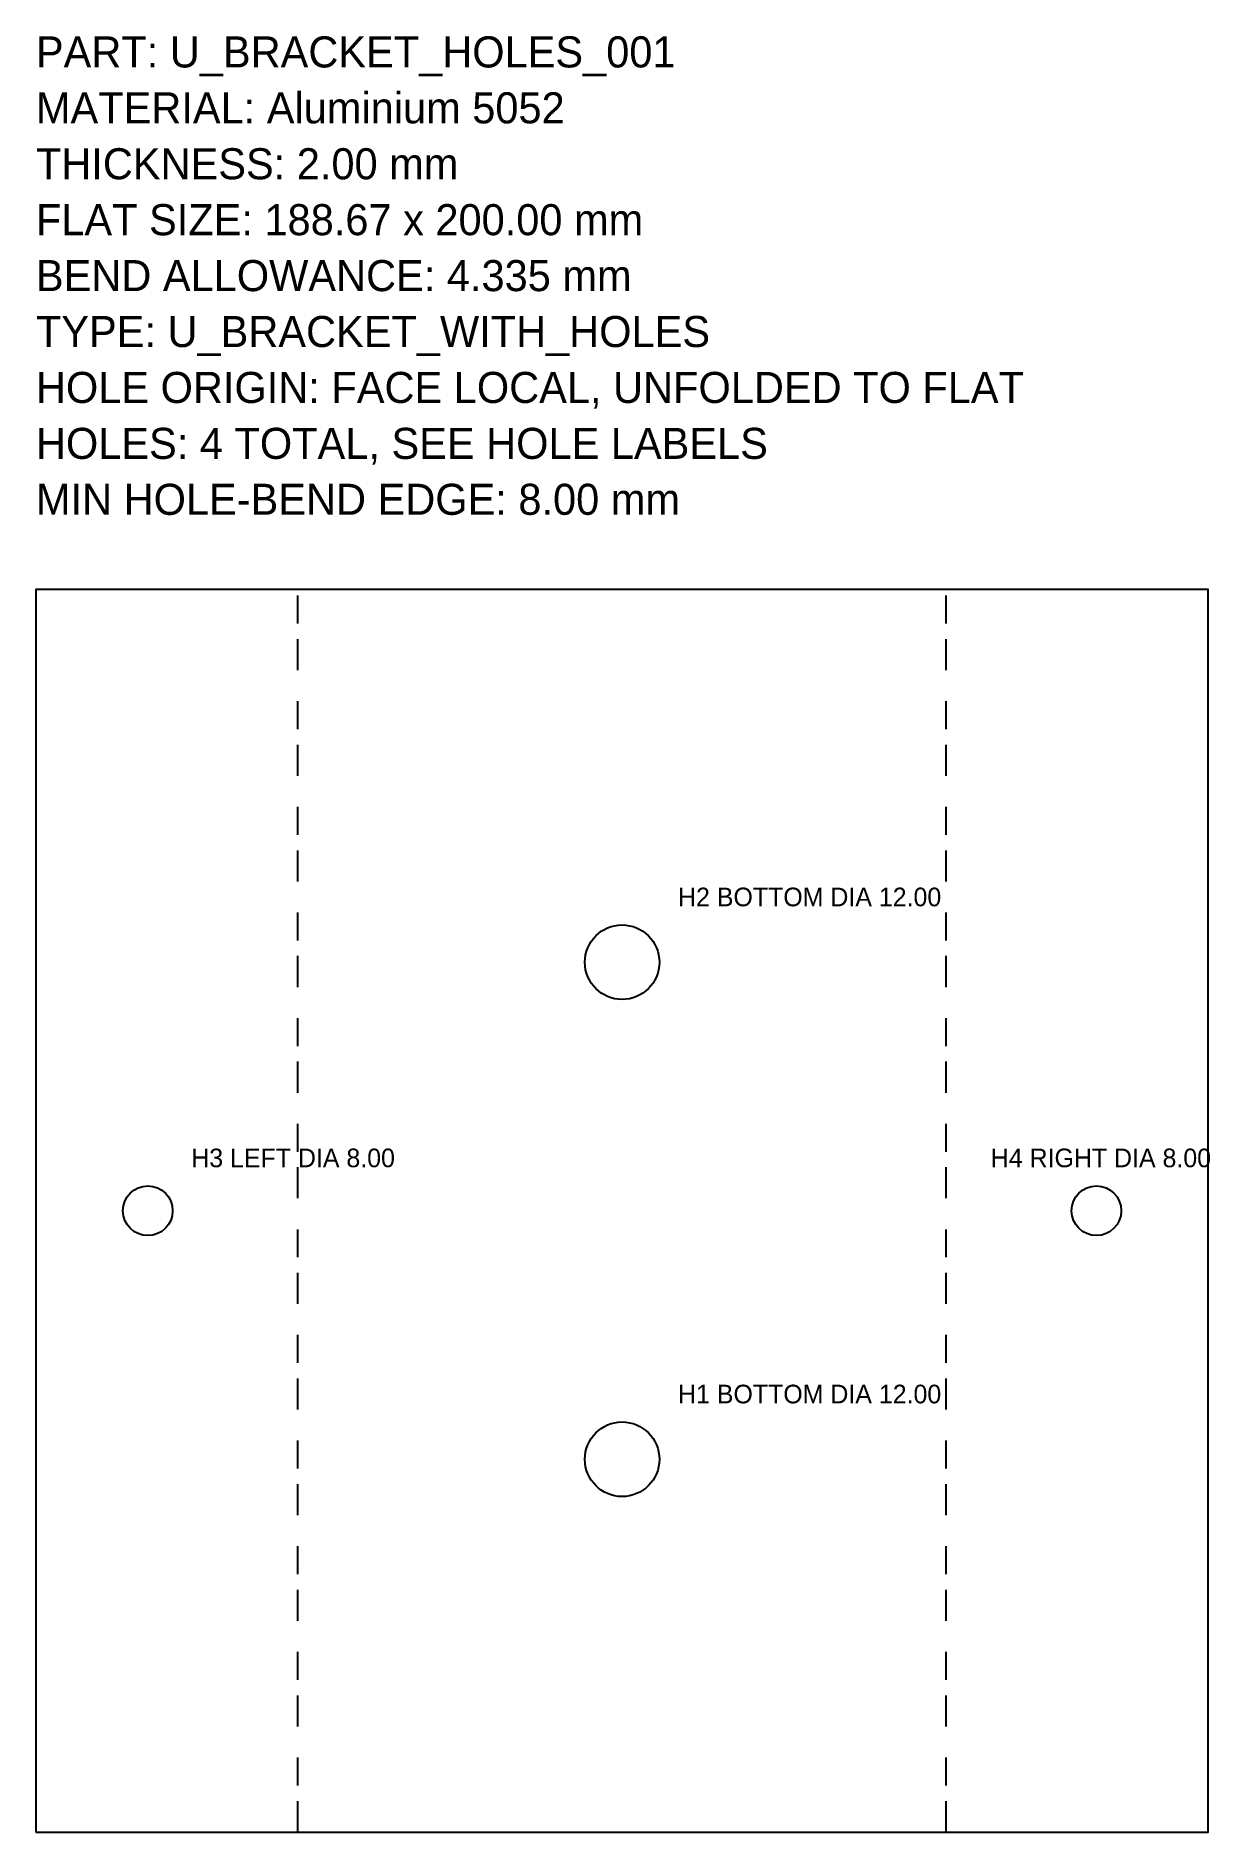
# Model space of a CAD drawing. Header units: millimetres. Extents: x 0 to 189, y 0 to 289.
import ezdxf

# ---------------------------------------------------------------- set-up
doc = ezdxf.new("R2010")
doc.units = ezdxf.units.MM
doc.linetypes.add('DASHED', pattern=[7.5, 5, -2.5])
for name, color, linetype in [('BEND', 5, 'DASHED'), ('CUT', 1, 'CONTINUOUS'), ('HOLE', 3, 'CONTINUOUS'), ('TEXT', 7, 'CONTINUOUS')]:
    doc.layers.add(name, color=color, linetype=linetype)

msp = doc.modelspace()

# ---------------------------------------------------------------- linework, layer by layer
at = {"layer": 'BEND'}
for p, q in [((42.17, 187), (42.17, 199)), ((146.5, 187), (146.5, 199)), ((42.17, 170), (42.17, 182)), ((146.5, 170), (146.5, 182)), ((42.17, 153), (42.17, 165)), ((146.5, 153), (146.5, 165)), ((42.17, 136), (42.17, 148)), ((146.5, 136), (146.5, 148)), ((42.17, 119), (42.17, 131)), ((146.5, 119), (146.5, 131)), ((42.17, 102), (42.17, 114)), ((146.5, 102), (146.5, 114)), ((42.17, 85), (42.17, 97)), ((146.5, 85), (146.5, 97)), ((42.17, 68), (42.17, 80)), ((146.5, 68), (146.5, 80)), ((42.17, 51), (42.17, 63)), ((146.5, 51), (146.5, 63)), ((42.17, 34), (42.17, 46)), ((146.5, 34), (146.5, 46)), ((42.17, 17), (42.17, 29)), ((146.5, 17), (146.5, 29)), ((42.17, 0), (42.17, 12)), ((146.5, 0), (146.5, 12))]:
    msp.add_line(p, q, dxfattribs=at)
at = {"layer": 'CUT'}
msp.add_lwpolyline([(0, 0), (188.67, 0), (188.67, 200), (0, 200), (0, 0)], close=True, dxfattribs=at)
at = {"layer": 'HOLE'}
for centre, radius in [((94.34, 140), 6), ((18, 100), 4), ((170.67, 100), 4), ((94.34, 60), 6)]:
    msp.add_circle(centre, radius, dxfattribs=at)

# ---------------------------------------------------------------- texts
at = {"layer": 'TEXT'}
for s, height, p in [('PART: U_BRACKET_HOLES_001', 5, (0, 284)), ('MATERIAL: Aluminium 5052', 5, (0, 275)), ('THICKNESS: 2.00 mm', 5, (0, 266)), ('FLAT SIZE: 188.67 x 200.00 mm', 5, (0, 257)), ('BEND ALLOWANCE: 4.335 mm', 5, (0, 248)), ('TYPE: U_BRACKET_WITH_HOLES', 5, (0, 239)), ('HOLE ORIGIN: FACE LOCAL, UNFOLDED TO FLAT', 5, (0, 230)), ('HOLES: 4 TOTAL, SEE HOLE LABELS', 5, (0, 221)), ('MIN HOLE-BEND EDGE: 8.00 mm', 5, (0, 212)), ('H2 BOTTOM DIA 12.00', 3, (103.34, 149)), ('H3 LEFT DIA 8.00', 3, (25, 107)), ('H4 RIGHT DIA 8.00', 3, (153.67, 107)), ('H1 BOTTOM DIA 12.00', 3, (103.34, 69))]:
    msp.add_text(s, height=height, dxfattribs=at).set_placement(p)

doc.saveas('drawing.dxf')
